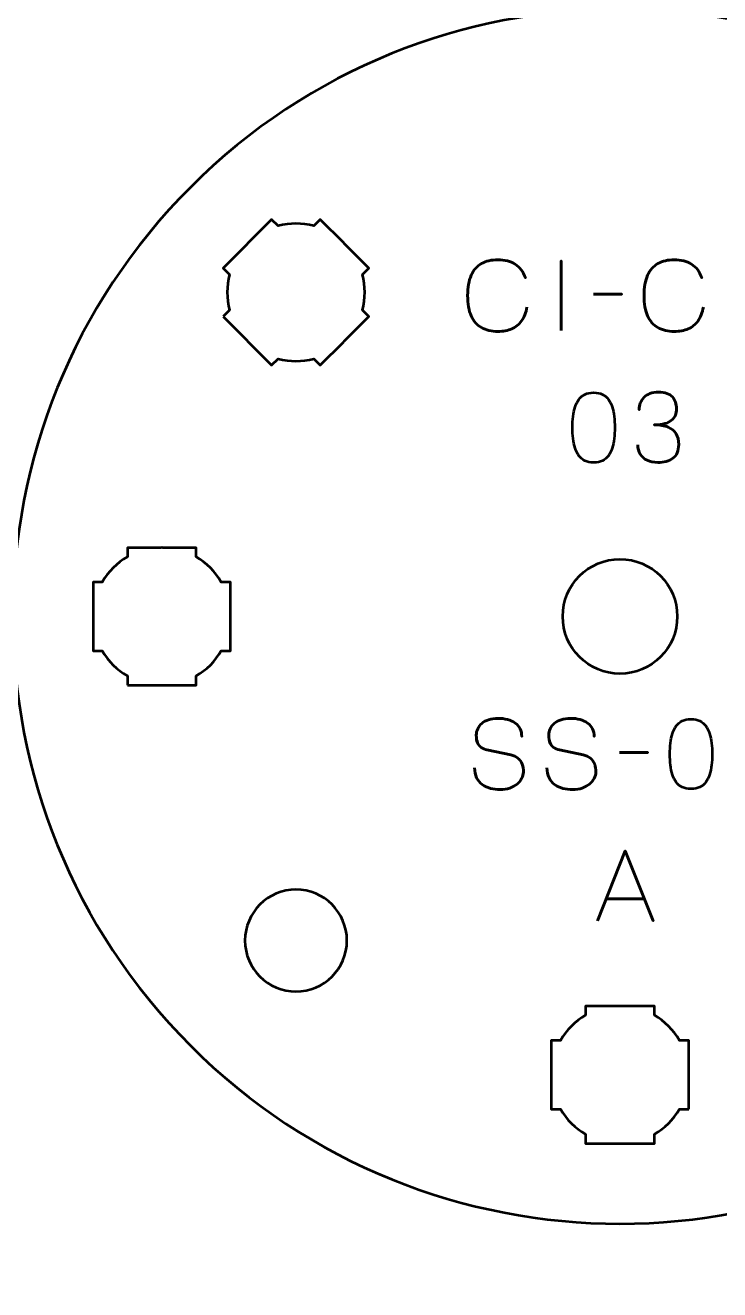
# Model space of a CAD drawing. Header units: centimetres. Extents: x -21 to 0, y -29.7 to 0.
# Drawn here: x -11.4 to -8.36, y -17.39 to -11.87 of the extents above; entities that cross this region are included whole.
import ezdxf

# ---------------------------------------------------------------- set-up
doc = ezdxf.new("R2010")
doc.units = ezdxf.units.CM
doc.header["$MEASUREMENT"] = 0
doc.layers.add('Layer 1', color=7, linetype='Continuous')

msp = doc.modelspace()

# ---------------------------------------------------------------- linework, layer by layer
at = {"layer": 'Layer 1', "lineweight": 53}
msp.add_ellipse((-8.80002, -14.44991), major_axis=(0, 0.25), ratio=1, dxfattribs=at)
at = {"layer": 'Layer 1', "color": 1, "lineweight": 53}
msp.add_open_spline([(-21.00003, -29.19995), (-21.00003, -29.19995), (-21.00003, -2.29992), (-21.00003, -2.29992), (-21.00003, -2.29992), (-21.00003, -2.21709), (-20.93286, -2.14992), (-20.85003, -2.14992), (-20.85003, -2.14992), (-20.7672, -2.14992), (-20.70003, -2.08275), (-20.70003, -1.99992), (-20.70003, -1.99992), (-20.70003, -1.91709), (-20.7672, -1.84992), (-20.85003, -1.84992), (-20.85003, -1.84992), (-20.93286, -1.84992), (-21.00003, -1.78275), (-21.00003, -1.69992), (-21.00003, -1.69992), (-21.00003, -1.61709), (-20.93286, -1.54992), (-20.85003, -1.54992), (-20.85003, -1.54992), (-20.7672, -1.54992), (-20.70003, -1.48275), (-20.70003, -1.39992), (-20.70003, -1.39992), (-20.70003, -1.31709), (-20.7672, -1.24992), (-20.85003, -1.24992), (-20.85003, -1.24992), (-20.93286, -1.24992), (-21.00003, -1.18275), (-21.00003, -1.09992), (-21.00003, -1.09992), (-21.00003, -1.09992), (-21.00003, -0.49992), (-21.00003, -0.49992), (-21.00003, -0.49992), (-21.00003, -0.22295), (-20.77694, 0.00004), (-20.49994, 0.00004), (-20.49994, 0.00004), (-20.49994, 0.00004), (-0.50008, 0.00004), (-0.50008, 0.00004), (-0.50008, 0.00004), (-0.22294, 0.00004), (0.00002, -0.22295), (0.00002, -0.49992), (0.00002, -0.49992), (0.00002, -0.49992), (0.00002, -29.19995), (0.00002, -29.19995), (0.00002, -29.19995), (0.00002, -29.47695), (-0.22294, -29.70004), (-0.50008, -29.70004), (-0.50008, -29.70004), (-0.50008, -29.70004), (-20.49994, -29.70004), (-20.49994, -29.70004), (-20.49994, -29.70004), (-20.77694, -29.70004), (-21.00003, -29.47695), (-21.00003, -29.19995)], degree=3, knots=[0, 0, 0, 0, 0.0588235, 0.0588235, 0.0588235, 0.0588235, 0.1176471, 0.1176471, 0.1176471, 0.1176471, 0.1764706, 0.1764706, 0.1764706, 0.1764706, 0.2352941, 0.2352941, 0.2352941, 0.2352941, 0.2941176, 0.2941176, 0.2941176, 0.2941176, 0.3529412, 0.3529412, 0.3529412, 0.3529412, 0.4117647, 0.4117647, 0.4117647, 0.4117647, 0.4705882, 0.4705882, 0.4705882, 0.4705882, 0.5294118, 0.5294118, 0.5294118, 0.5294118, 0.5882353, 0.5882353, 0.5882353, 0.5882353, 0.6470588, 0.6470588, 0.6470588, 0.6470588, 0.7058824, 0.7058824, 0.7058824, 0.7058824, 0.7647059, 0.7647059, 0.7647059, 0.7647059, 0.8235294, 0.8235294, 0.8235294, 0.8235294, 0.8823529, 0.8823529, 0.8823529, 0.8823529, 0.9411765, 0.9411765, 0.9411765, 0.9411765, 1, 1, 1, 1], dxfattribs=at)
at = {"layer": 'Layer 1', "color": 3, "lineweight": 53}
msp.add_open_spline([(-10.67383, -12.57613), (-9.63913, -11.54143), (-7.9609, -11.54143), (-6.92617, -12.57616), (-6.92617, -12.57616), (-5.89147, -13.61086), (-5.89147, -15.2891), (-6.92617, -16.3238), (-6.92617, -16.3238), (-7.9609, -17.35853), (-9.63913, -17.35853), (-10.67383, -16.32383), (-10.67383, -16.32383), (-11.70856, -15.2891), (-11.70856, -13.61086), (-10.67383, -12.57613)], degree=3, knots=[0, 0, 0, 0, 0.25, 0.25, 0.25, 0.25, 0.5, 0.5, 0.5, 0.5, 0.75, 0.75, 0.75, 0.75, 1, 1, 1, 1], dxfattribs=at)
at = {"layer": 'Layer 1', "lineweight": 53}
for points, knots in [([(-10.53247, -13.14179), (-10.53247, -13.14179), (-10.50404, -13.11337), (-10.50404, -13.11337), (-10.50404, -13.11337), (-10.51761, -13.06256), (-10.51759, -13.0089), (-10.50403, -12.9581), (-10.50403, -12.9581), (-10.50403, -12.9581), (-10.53247, -12.92966), (-10.53247, -12.92966), (-10.53247, -12.92966), (-10.53247, -12.92966), (-10.32034, -12.71753), (-10.32034, -12.71753), (-10.32034, -12.71753), (-10.32034, -12.71753), (-10.29192, -12.74595), (-10.29192, -12.74595), (-10.29192, -12.74595), (-10.24111, -12.73237), (-10.18741, -12.73234), (-10.13657, -12.7459), (-10.13657, -12.7459), (-10.13657, -12.7459), (-10.10821, -12.71753), (-10.10821, -12.71753), (-10.10821, -12.71753), (-10.10821, -12.71753), (-10.00538, -12.82036), (-10.00538, -12.82036), (-10.00538, -12.82036), (-10.00538, -12.82036), (-10.00205, -12.8236), (-10.00205, -12.8236), (-10.00205, -12.8236), (-10.00205, -12.8236), (-9.99881, -12.82693), (-9.99881, -12.82693), (-9.99881, -12.82693), (-9.99881, -12.82693), (-9.89607, -12.92966), (-9.89607, -12.92966), (-9.89607, -12.92966), (-9.89607, -12.92966), (-9.92441, -12.958), (-9.92441, -12.958), (-9.92441, -12.958), (-9.91082, -13.00885), (-9.91081, -13.0626), (-9.9244, -13.11347), (-9.9244, -13.11347), (-9.9244, -13.11347), (-9.89607, -13.14179), (-9.89607, -13.14179), (-9.89607, -13.14179), (-9.89607, -13.14179), (-9.99739, -13.24311), (-9.99739, -13.24311), (-9.99739, -13.24311), (-9.99739, -13.24311), (-10.00205, -13.24788), (-10.00205, -13.24788), (-10.00205, -13.24788), (-10.00205, -13.24788), (-10.00683, -13.25255), (-10.00683, -13.25255), (-10.00683, -13.25255), (-10.00683, -13.25255), (-10.10821, -13.35393), (-10.10821, -13.35393), (-10.10821, -13.35393), (-10.10821, -13.35393), (-10.13656, -13.32557), (-10.13656, -13.32557), (-10.13656, -13.32557), (-10.1874, -13.33913), (-10.24112, -13.33913), (-10.29195, -13.32554), (-10.29195, -13.32554), (-10.29195, -13.32554), (-10.32034, -13.35393), (-10.32034, -13.35393), (-10.32034, -13.35393), (-10.32034, -13.35393), (-10.53247, -13.14179), (-10.53247, -13.14179)], [0, 0, 0, 0, 0.0454545, 0.0454545, 0.0454545, 0.0454545, 0.0909091, 0.0909091, 0.0909091, 0.0909091, 0.1363636, 0.1363636, 0.1363636, 0.1363636, 0.1818182, 0.1818182, 0.1818182, 0.1818182, 0.2272727, 0.2272727, 0.2272727, 0.2272727, 0.2727273, 0.2727273, 0.2727273, 0.2727273, 0.3181818, 0.3181818, 0.3181818, 0.3181818, 0.3636364, 0.3636364, 0.3636364, 0.3636364, 0.4090909, 0.4090909, 0.4090909, 0.4090909, 0.4545455, 0.4545455, 0.4545455, 0.4545455, 0.5, 0.5, 0.5, 0.5, 0.5454545, 0.5454545, 0.5454545, 0.5454545, 0.5909091, 0.5909091, 0.5909091, 0.5909091, 0.6363636, 0.6363636, 0.6363636, 0.6363636, 0.6818182, 0.6818182, 0.6818182, 0.6818182, 0.7272727, 0.7272727, 0.7272727, 0.7272727, 0.7727273, 0.7727273, 0.7727273, 0.7727273, 0.8181818, 0.8181818, 0.8181818, 0.8181818, 0.8636364, 0.8636364, 0.8636364, 0.8636364, 0.9090909, 0.9090909, 0.9090909, 0.9090909, 0.9545455, 0.9545455, 0.9545455, 0.9545455, 1, 1, 1, 1]), ([(-10.95006, -14.74994), (-10.95006, -14.74994), (-10.95006, -14.70974), (-10.95006, -14.70974), (-10.95006, -14.70974), (-10.99558, -14.68341), (-11.03351, -14.64545), (-11.05984, -14.59994), (-11.05984, -14.59994), (-11.05984, -14.59994), (-11.10006, -14.59994), (-11.10006, -14.59994), (-11.10006, -14.59994), (-11.10006, -14.59994), (-11.10006, -14.29994), (-11.10006, -14.29994), (-11.10006, -14.29994), (-11.10006, -14.29994), (-11.05987, -14.29994), (-11.05987, -14.29994), (-11.05987, -14.29994), (-11.03354, -14.25441), (-10.99559, -14.21642), (-10.95006, -14.19006), (-10.95006, -14.19006), (-10.95006, -14.19006), (-10.95006, -14.14994), (-10.95006, -14.14994), (-10.95006, -14.14994), (-10.95006, -14.14994), (-10.80464, -14.14994), (-10.80464, -14.14994), (-10.80464, -14.14994), (-10.80464, -14.14994), (-10.79999, -14.14988), (-10.79999, -14.14988), (-10.79999, -14.14988), (-10.79999, -14.14988), (-10.79535, -14.14994), (-10.79535, -14.14994), (-10.79535, -14.14994), (-10.79535, -14.14994), (-10.65006, -14.14994), (-10.65006, -14.14994), (-10.65006, -14.14994), (-10.65006, -14.14994), (-10.65006, -14.19001), (-10.65006, -14.19001), (-10.65006, -14.19001), (-10.60449, -14.21636), (-10.56648, -14.25436), (-10.54012, -14.29994), (-10.54012, -14.29994), (-10.54012, -14.29994), (-10.50006, -14.29994), (-10.50006, -14.29994), (-10.50006, -14.29994), (-10.50006, -14.29994), (-10.50006, -14.44322), (-10.50006, -14.44322), (-10.50006, -14.44322), (-10.50006, -14.44322), (-10.49998, -14.44989), (-10.49998, -14.44989), (-10.49998, -14.44989), (-10.49998, -14.44989), (-10.50006, -14.45657), (-10.50006, -14.45657), (-10.50006, -14.45657), (-10.50006, -14.45657), (-10.50006, -14.59994), (-10.50006, -14.59994), (-10.50006, -14.59994), (-10.50006, -14.59994), (-10.54016, -14.59994), (-10.54016, -14.59994), (-10.54016, -14.59994), (-10.56652, -14.64548), (-10.60451, -14.68346), (-10.65006, -14.70979), (-10.65006, -14.70979), (-10.65006, -14.70979), (-10.65006, -14.74994), (-10.65006, -14.74994), (-10.65006, -14.74994), (-10.65006, -14.74994), (-10.95006, -14.74994), (-10.95006, -14.74994)], [0, 0, 0, 0, 0.0454545, 0.0454545, 0.0454545, 0.0454545, 0.0909091, 0.0909091, 0.0909091, 0.0909091, 0.1363636, 0.1363636, 0.1363636, 0.1363636, 0.1818182, 0.1818182, 0.1818182, 0.1818182, 0.2272727, 0.2272727, 0.2272727, 0.2272727, 0.2727273, 0.2727273, 0.2727273, 0.2727273, 0.3181818, 0.3181818, 0.3181818, 0.3181818, 0.3636364, 0.3636364, 0.3636364, 0.3636364, 0.4090909, 0.4090909, 0.4090909, 0.4090909, 0.4545455, 0.4545455, 0.4545455, 0.4545455, 0.5, 0.5, 0.5, 0.5, 0.5454545, 0.5454545, 0.5454545, 0.5454545, 0.5909091, 0.5909091, 0.5909091, 0.5909091, 0.6363636, 0.6363636, 0.6363636, 0.6363636, 0.6818182, 0.6818182, 0.6818182, 0.6818182, 0.7272727, 0.7272727, 0.7272727, 0.7272727, 0.7727273, 0.7727273, 0.7727273, 0.7727273, 0.8181818, 0.8181818, 0.8181818, 0.8181818, 0.8636364, 0.8636364, 0.8636364, 0.8636364, 0.9090909, 0.9090909, 0.9090909, 0.9090909, 0.9545455, 0.9545455, 0.9545455, 0.9545455, 1, 1, 1, 1]), ([(-10.21425, -15.64167), (-10.09138, -15.64167), (-9.99175, -15.74131), (-9.99175, -15.86418), (-9.99175, -15.86418), (-9.99175, -15.98704), (-10.09138, -16.08668), (-10.21425, -16.08668), (-10.21425, -16.08668), (-10.33711, -16.08668), (-10.43675, -15.98704), (-10.43675, -15.86418), (-10.43675, -15.86418), (-10.43675, -15.74131), (-10.33711, -15.64167), (-10.21425, -15.64167)], [0, 0, 0, 0, 0.25, 0.25, 0.25, 0.25, 0.5, 0.5, 0.5, 0.5, 0.75, 0.75, 0.75, 0.75, 1, 1, 1, 1]), ([(-8.49999, -16.59996), (-8.49999, -16.59996), (-8.54019, -16.59996), (-8.54019, -16.59996), (-8.54019, -16.59996), (-8.56652, -16.64548), (-8.60448, -16.68341), (-8.64999, -16.70974), (-8.64999, -16.70974), (-8.64999, -16.70974), (-8.64999, -16.74996), (-8.64999, -16.74996), (-8.64999, -16.74996), (-8.64999, -16.74996), (-8.94999, -16.74996), (-8.94999, -16.74996), (-8.94999, -16.74996), (-8.94999, -16.74996), (-8.94999, -16.70977), (-8.94999, -16.70977), (-8.94999, -16.70977), (-8.99552, -16.68344), (-9.03351, -16.64549), (-9.05987, -16.59996), (-9.05987, -16.59996), (-9.05987, -16.59996), (-9.09999, -16.59996), (-9.09999, -16.59996), (-9.09999, -16.59996), (-9.09999, -16.59996), (-9.09999, -16.45454), (-9.09999, -16.45454), (-9.09999, -16.45454), (-9.09999, -16.45454), (-9.10005, -16.44989), (-9.10005, -16.44989), (-9.10005, -16.44989), (-9.10005, -16.44989), (-9.09999, -16.44525), (-9.09999, -16.44525), (-9.09999, -16.44525), (-9.09999, -16.44525), (-9.09999, -16.29996), (-9.09999, -16.29996), (-9.09999, -16.29996), (-9.09999, -16.29996), (-9.05992, -16.29996), (-9.05992, -16.29996), (-9.05992, -16.29996), (-9.03357, -16.25439), (-8.99557, -16.21638), (-8.94999, -16.19002), (-8.94999, -16.19002), (-8.94999, -16.19002), (-8.94999, -16.14996), (-8.94999, -16.14996), (-8.94999, -16.14996), (-8.94999, -16.14996), (-8.80671, -16.14996), (-8.80671, -16.14996), (-8.80671, -16.14996), (-8.80671, -16.14996), (-8.80004, -16.14988), (-8.80004, -16.14988), (-8.80004, -16.14988), (-8.80004, -16.14988), (-8.79336, -16.14996), (-8.79336, -16.14996), (-8.79336, -16.14996), (-8.79336, -16.14996), (-8.64999, -16.14996), (-8.64999, -16.14996), (-8.64999, -16.14996), (-8.64999, -16.14996), (-8.64999, -16.19006), (-8.64999, -16.19006), (-8.64999, -16.19006), (-8.60445, -16.21642), (-8.56647, -16.25441), (-8.54014, -16.29996), (-8.54014, -16.29996), (-8.54014, -16.29996), (-8.49999, -16.29996), (-8.49999, -16.29996), (-8.49999, -16.29996), (-8.49999, -16.29996), (-8.49999, -16.59996), (-8.49999, -16.59996)], [0, 0, 0, 0, 0.0454545, 0.0454545, 0.0454545, 0.0454545, 0.0909091, 0.0909091, 0.0909091, 0.0909091, 0.1363636, 0.1363636, 0.1363636, 0.1363636, 0.1818182, 0.1818182, 0.1818182, 0.1818182, 0.2272727, 0.2272727, 0.2272727, 0.2272727, 0.2727273, 0.2727273, 0.2727273, 0.2727273, 0.3181818, 0.3181818, 0.3181818, 0.3181818, 0.3636364, 0.3636364, 0.3636364, 0.3636364, 0.4090909, 0.4090909, 0.4090909, 0.4090909, 0.4545455, 0.4545455, 0.4545455, 0.4545455, 0.5, 0.5, 0.5, 0.5, 0.5454545, 0.5454545, 0.5454545, 0.5454545, 0.5909091, 0.5909091, 0.5909091, 0.5909091, 0.6363636, 0.6363636, 0.6363636, 0.6363636, 0.6818182, 0.6818182, 0.6818182, 0.6818182, 0.7272727, 0.7272727, 0.7272727, 0.7272727, 0.7727273, 0.7727273, 0.7727273, 0.7727273, 0.8181818, 0.8181818, 0.8181818, 0.8181818, 0.8636364, 0.8636364, 0.8636364, 0.8636364, 0.9090909, 0.9090909, 0.9090909, 0.9090909, 0.9545455, 0.9545455, 0.9545455, 0.9545455, 1, 1, 1, 1])]:
    msp.add_open_spline(points, degree=3, knots=knots, dxfattribs=at)
at = {"layer": 'Layer 1', "color": 5, "lineweight": 53}
for points, knots in [([(-9.20603, -13.10037), (-9.21055, -13.12457), (-9.21845, -13.14454), (-9.22953, -13.1602), (-9.22953, -13.1602), (-9.24067, -13.1758), (-9.25493, -13.18737), (-9.27228, -13.19492), (-9.27228, -13.19492), (-9.28957, -13.20247), (-9.30989, -13.20628), (-9.33303, -13.20621), (-9.33303, -13.20621), (-9.36118, -13.20628), (-9.3851, -13.20084), (-9.40472, -13.18977), (-9.40472, -13.18977), (-9.42433, -13.17876), (-9.43929, -13.16176), (-9.44959, -13.13869), (-9.44959, -13.13869), (-9.45989, -13.11561), (-9.46504, -13.08605), (-9.46511, -13.05), (-9.46511, -13.05), (-9.46504, -13.01409), (-9.45989, -12.98459), (-9.44959, -12.96152), (-9.44959, -12.96152), (-9.43929, -12.93845), (-9.42433, -12.92138), (-9.40472, -12.9103), (-9.40472, -12.9103), (-9.3851, -12.89922), (-9.36118, -12.89372), (-9.33303, -12.89379), (-9.33303, -12.89379), (-9.3029, -12.89372), (-9.27765, -12.90014), (-9.25733, -12.91305), (-9.25733, -12.91305), (-9.23708, -12.92596), (-9.22219, -12.94593), (-9.21281, -12.97295), (-9.21281, -12.97295), (-9.22219, -12.94593), (-9.23708, -12.92596), (-9.25733, -12.91305), (-9.25733, -12.91305), (-9.27765, -12.90014), (-9.3029, -12.89372), (-9.33303, -12.89379), (-9.33303, -12.89379), (-9.36118, -12.89372), (-9.3851, -12.89922), (-9.40472, -12.9103), (-9.40472, -12.9103), (-9.42433, -12.92138), (-9.43929, -12.93845), (-9.44959, -12.96152), (-9.44959, -12.96152), (-9.45989, -12.98459), (-9.46504, -13.01409), (-9.46511, -13.05), (-9.46511, -13.05), (-9.46504, -13.08605), (-9.45989, -13.11561), (-9.44959, -13.13869), (-9.44959, -13.13869), (-9.43929, -13.16176), (-9.42433, -13.17876), (-9.40472, -13.18977), (-9.40472, -13.18977), (-9.3851, -13.20084), (-9.36118, -13.20628), (-9.33303, -13.20621), (-9.33303, -13.20621), (-9.30989, -13.20628), (-9.28957, -13.20247), (-9.27228, -13.19492), (-9.27228, -13.19492), (-9.25493, -13.18737), (-9.24067, -13.1758), (-9.22953, -13.1602), (-9.22953, -13.1602), (-9.21845, -13.14454), (-9.21055, -13.12457), (-9.20603, -13.10037)], [0, 0, 0, 0, 0.0454545, 0.0454545, 0.0454545, 0.0454545, 0.0909091, 0.0909091, 0.0909091, 0.0909091, 0.1363636, 0.1363636, 0.1363636, 0.1363636, 0.1818182, 0.1818182, 0.1818182, 0.1818182, 0.2272727, 0.2272727, 0.2272727, 0.2272727, 0.2727273, 0.2727273, 0.2727273, 0.2727273, 0.3181818, 0.3181818, 0.3181818, 0.3181818, 0.3636364, 0.3636364, 0.3636364, 0.3636364, 0.4090909, 0.4090909, 0.4090909, 0.4090909, 0.4545455, 0.4545455, 0.4545455, 0.4545455, 0.5, 0.5, 0.5, 0.5, 0.5454545, 0.5454545, 0.5454545, 0.5454545, 0.5909091, 0.5909091, 0.5909091, 0.5909091, 0.6363636, 0.6363636, 0.6363636, 0.6363636, 0.6818182, 0.6818182, 0.6818182, 0.6818182, 0.7272727, 0.7272727, 0.7272727, 0.7272727, 0.7727273, 0.7727273, 0.7727273, 0.7727273, 0.8181818, 0.8181818, 0.8181818, 0.8181818, 0.8636364, 0.8636364, 0.8636364, 0.8636364, 0.9090909, 0.9090909, 0.9090909, 0.9090909, 0.9545455, 0.9545455, 0.9545455, 0.9545455, 1, 1, 1, 1]), ([(-9.05617, -13.20282), (-9.05617, -13.20282), (-9.05617, -12.8976), (-9.05617, -12.8976), (-9.05617, -12.8976), (-9.05617, -12.8976), (-9.05617, -13.20282), (-9.05617, -13.20282)], [0, 0, 0, 0, 0.5, 0.5, 0.5, 0.5, 1, 1, 1, 1]), ([(-8.43599, -13.10037), (-8.44051, -13.12457), (-8.44841, -13.14454), (-8.45949, -13.1602), (-8.45949, -13.1602), (-8.47063, -13.1758), (-8.48489, -13.18737), (-8.50224, -13.19492), (-8.50224, -13.19492), (-8.51953, -13.20247), (-8.53985, -13.20628), (-8.56299, -13.20621), (-8.56299, -13.20621), (-8.59114, -13.20628), (-8.61506, -13.20084), (-8.63468, -13.18977), (-8.63468, -13.18977), (-8.65429, -13.17876), (-8.66925, -13.16176), (-8.67955, -13.13869), (-8.67955, -13.13869), (-8.68985, -13.11561), (-8.695, -13.08605), (-8.69507, -13.05), (-8.69507, -13.05), (-8.695, -13.01409), (-8.68985, -12.98459), (-8.67955, -12.96152), (-8.67955, -12.96152), (-8.66925, -12.93845), (-8.65429, -12.92138), (-8.63468, -12.9103), (-8.63468, -12.9103), (-8.61506, -12.89922), (-8.59114, -12.89372), (-8.56299, -12.89379), (-8.56299, -12.89379), (-8.53286, -12.89372), (-8.50761, -12.90014), (-8.48729, -12.91305), (-8.48729, -12.91305), (-8.46704, -12.92596), (-8.45215, -12.94593), (-8.44277, -12.97295), (-8.44277, -12.97295), (-8.45215, -12.94593), (-8.46704, -12.92596), (-8.48729, -12.91305), (-8.48729, -12.91305), (-8.50761, -12.90014), (-8.53286, -12.89372), (-8.56299, -12.89379), (-8.56299, -12.89379), (-8.59114, -12.89372), (-8.61506, -12.89922), (-8.63468, -12.9103), (-8.63468, -12.9103), (-8.65429, -12.92138), (-8.66925, -12.93845), (-8.67955, -12.96152), (-8.67955, -12.96152), (-8.68985, -12.98459), (-8.695, -13.01409), (-8.69507, -13.05), (-8.69507, -13.05), (-8.695, -13.08605), (-8.68985, -13.11561), (-8.67955, -13.13869), (-8.67955, -13.13869), (-8.66925, -13.16176), (-8.65429, -13.17876), (-8.63468, -13.18977), (-8.63468, -13.18977), (-8.61506, -13.20084), (-8.59114, -13.20628), (-8.56299, -13.20621), (-8.56299, -13.20621), (-8.53985, -13.20628), (-8.51953, -13.20247), (-8.50224, -13.19492), (-8.50224, -13.19492), (-8.48489, -13.18737), (-8.47063, -13.1758), (-8.45949, -13.1602), (-8.45949, -13.1602), (-8.44841, -13.14454), (-8.44051, -13.12457), (-8.43599, -13.10037)], [0, 0, 0, 0, 0.0454545, 0.0454545, 0.0454545, 0.0454545, 0.0909091, 0.0909091, 0.0909091, 0.0909091, 0.1363636, 0.1363636, 0.1363636, 0.1363636, 0.1818182, 0.1818182, 0.1818182, 0.1818182, 0.2272727, 0.2272727, 0.2272727, 0.2272727, 0.2727273, 0.2727273, 0.2727273, 0.2727273, 0.3181818, 0.3181818, 0.3181818, 0.3181818, 0.3636364, 0.3636364, 0.3636364, 0.3636364, 0.4090909, 0.4090909, 0.4090909, 0.4090909, 0.4545455, 0.4545455, 0.4545455, 0.4545455, 0.5, 0.5, 0.5, 0.5, 0.5454545, 0.5454545, 0.5454545, 0.5454545, 0.5909091, 0.5909091, 0.5909091, 0.5909091, 0.6363636, 0.6363636, 0.6363636, 0.6363636, 0.6818182, 0.6818182, 0.6818182, 0.6818182, 0.7272727, 0.7272727, 0.7272727, 0.7272727, 0.7727273, 0.7727273, 0.7727273, 0.7727273, 0.8181818, 0.8181818, 0.8181818, 0.8181818, 0.8636364, 0.8636364, 0.8636364, 0.8636364, 0.9090909, 0.9090909, 0.9090909, 0.9090909, 0.9545455, 0.9545455, 0.9545455, 0.9545455, 1, 1, 1, 1]), ([(-8.9152, -13.04322), (-8.9152, -13.04322), (-8.79201, -13.04322), (-8.79201, -13.04322), (-8.79201, -13.04322), (-8.79201, -13.04322), (-8.9152, -13.04322), (-8.9152, -13.04322)], [0, 0, 0, 0, 0.5, 0.5, 0.5, 0.5, 1, 1, 1, 1]), ([(-8.91499, -13.77813), (-8.90018, -13.77806), (-8.88741, -13.77545), (-8.87675, -13.77037), (-8.87675, -13.77037), (-8.86617, -13.76529), (-8.85735, -13.75802), (-8.8503, -13.74878), (-8.8503, -13.74878), (-8.84331, -13.73947), (-8.83781, -13.72846), (-8.83372, -13.71576), (-8.83372, -13.71576), (-8.82969, -13.70306), (-8.8268, -13.68916), (-8.82518, -13.67392), (-8.82518, -13.67392), (-8.82348, -13.65868), (-8.82264, -13.64266), (-8.82271, -13.62573), (-8.82271, -13.62573), (-8.82264, -13.60887), (-8.82348, -13.59285), (-8.82518, -13.57768), (-8.82518, -13.57768), (-8.8268, -13.56251), (-8.82969, -13.54854), (-8.83372, -13.53584), (-8.83372, -13.53584), (-8.83781, -13.52321), (-8.84331, -13.51221), (-8.8503, -13.50282), (-8.8503, -13.50282), (-8.85735, -13.49351), (-8.86617, -13.48624), (-8.87675, -13.48116), (-8.87675, -13.48116), (-8.88741, -13.47601), (-8.90018, -13.4734), (-8.91499, -13.47333), (-8.91499, -13.47333), (-8.92981, -13.4734), (-8.94258, -13.47601), (-8.95324, -13.48116), (-8.95324, -13.48116), (-8.96382, -13.48624), (-8.97264, -13.49351), (-8.97969, -13.50282), (-8.97969, -13.50282), (-8.98668, -13.51221), (-8.99218, -13.52321), (-8.99627, -13.53584), (-8.99627, -13.53584), (-9.0003, -13.54854), (-9.00319, -13.56251), (-9.00481, -13.57768), (-9.00481, -13.57768), (-9.0065, -13.59285), (-9.00735, -13.60887), (-9.00728, -13.62573), (-9.00728, -13.62573), (-9.00735, -13.64266), (-9.0065, -13.65868), (-9.00481, -13.67392), (-9.00481, -13.67392), (-9.00319, -13.68916), (-9.0003, -13.70306), (-8.99627, -13.71576), (-8.99627, -13.71576), (-8.99218, -13.72846), (-8.98668, -13.73947), (-8.97969, -13.74878), (-8.97969, -13.74878), (-8.97264, -13.75802), (-8.96382, -13.76529), (-8.95324, -13.77037), (-8.95324, -13.77037), (-8.94258, -13.77545), (-8.92981, -13.77806), (-8.91499, -13.77813)], [0, 0, 0, 0, 0.05, 0.05, 0.05, 0.05, 0.1, 0.1, 0.1, 0.1, 0.15, 0.15, 0.15, 0.15, 0.2, 0.2, 0.2, 0.2, 0.25, 0.25, 0.25, 0.25, 0.3, 0.3, 0.3, 0.3, 0.35, 0.35, 0.35, 0.35, 0.4, 0.4, 0.4, 0.4, 0.45, 0.45, 0.45, 0.45, 0.5, 0.5, 0.5, 0.5, 0.55, 0.55, 0.55, 0.55, 0.6, 0.6, 0.6, 0.6, 0.65, 0.65, 0.65, 0.65, 0.7, 0.7, 0.7, 0.7, 0.75, 0.75, 0.75, 0.75, 0.8, 0.8, 0.8, 0.8, 0.85, 0.85, 0.85, 0.85, 0.9, 0.9, 0.9, 0.9, 0.95, 0.95, 0.95, 0.95, 1, 1, 1, 1]), ([(-8.91499, -13.77813), (-8.90018, -13.77806), (-8.88741, -13.77545), (-8.87675, -13.77037), (-8.87675, -13.77037), (-8.86617, -13.76529), (-8.85735, -13.75802), (-8.8503, -13.74878), (-8.8503, -13.74878), (-8.84331, -13.73947), (-8.83781, -13.72846), (-8.83372, -13.71576), (-8.83372, -13.71576), (-8.82969, -13.70306), (-8.8268, -13.68916), (-8.82518, -13.67392), (-8.82518, -13.67392), (-8.82348, -13.65868), (-8.82264, -13.64266), (-8.82271, -13.62573), (-8.82271, -13.62573), (-8.82264, -13.60887), (-8.82348, -13.59285), (-8.82518, -13.57768), (-8.82518, -13.57768), (-8.8268, -13.56251), (-8.82969, -13.54854), (-8.83372, -13.53584), (-8.83372, -13.53584), (-8.83781, -13.52321), (-8.84331, -13.51221), (-8.8503, -13.50282), (-8.8503, -13.50282), (-8.85735, -13.49351), (-8.86617, -13.48624), (-8.87675, -13.48116), (-8.87675, -13.48116), (-8.88741, -13.47601), (-8.90018, -13.4734), (-8.91499, -13.47333), (-8.91499, -13.47333), (-8.92981, -13.4734), (-8.94258, -13.47601), (-8.95324, -13.48116), (-8.95324, -13.48116), (-8.96382, -13.48624), (-8.97264, -13.49351), (-8.97969, -13.50282), (-8.97969, -13.50282), (-8.98668, -13.51221), (-8.99218, -13.52321), (-8.99627, -13.53584), (-8.99627, -13.53584), (-9.0003, -13.54854), (-9.00319, -13.56251), (-9.00481, -13.57768), (-9.00481, -13.57768), (-9.0065, -13.59285), (-9.00735, -13.60887), (-9.00728, -13.62573), (-9.00728, -13.62573), (-9.00735, -13.64266), (-9.0065, -13.65868), (-9.00481, -13.67392), (-9.00481, -13.67392), (-9.00319, -13.68916), (-9.0003, -13.70306), (-8.99627, -13.71576), (-8.99627, -13.71576), (-8.99218, -13.72846), (-8.98668, -13.73947), (-8.97969, -13.74878), (-8.97969, -13.74878), (-8.97264, -13.75802), (-8.96382, -13.76529), (-8.95324, -13.77037), (-8.95324, -13.77037), (-8.94258, -13.77545), (-8.92981, -13.77806), (-8.91499, -13.77813)], [0, 0, 0, 0, 0.05, 0.05, 0.05, 0.05, 0.1, 0.1, 0.1, 0.1, 0.15, 0.15, 0.15, 0.15, 0.2, 0.2, 0.2, 0.2, 0.25, 0.25, 0.25, 0.25, 0.3, 0.3, 0.3, 0.3, 0.35, 0.35, 0.35, 0.35, 0.4, 0.4, 0.4, 0.4, 0.45, 0.45, 0.45, 0.45, 0.5, 0.5, 0.5, 0.5, 0.55, 0.55, 0.55, 0.55, 0.6, 0.6, 0.6, 0.6, 0.65, 0.65, 0.65, 0.65, 0.7, 0.7, 0.7, 0.7, 0.75, 0.75, 0.75, 0.75, 0.8, 0.8, 0.8, 0.8, 0.85, 0.85, 0.85, 0.85, 0.9, 0.9, 0.9, 0.9, 0.95, 0.95, 0.95, 0.95, 1, 1, 1, 1]), ([(-8.72238, -13.70151), (-8.72231, -13.71675), (-8.71878, -13.73001), (-8.7118, -13.74151), (-8.7118, -13.74151), (-8.70481, -13.75294), (-8.69486, -13.7619), (-8.68188, -13.76832), (-8.68188, -13.76832), (-8.6689, -13.77474), (-8.65331, -13.77799), (-8.63517, -13.77813), (-8.63517, -13.77813), (-8.62156, -13.77813), (-8.60921, -13.77672), (-8.59799, -13.77376), (-8.59799, -13.77376), (-8.58684, -13.77079), (-8.57725, -13.76621), (-8.56913, -13.75993), (-8.56913, -13.75993), (-8.56102, -13.75365), (-8.55481, -13.74553), (-8.55037, -13.73566), (-8.55037, -13.73566), (-8.54599, -13.72571), (-8.54381, -13.71378), (-8.54374, -13.69981), (-8.54374, -13.69981), (-8.54366, -13.68119), (-8.54747, -13.66545), (-8.55502, -13.65268), (-8.55502, -13.65268), (-8.56257, -13.63991), (-8.57429, -13.63032), (-8.59002, -13.62376), (-8.59002, -13.62376), (-8.60575, -13.61719), (-8.62593, -13.61388), (-8.65041, -13.61388), (-8.65041, -13.61388), (-8.63214, -13.61395), (-8.61683, -13.61226), (-8.60434, -13.6088), (-8.60434, -13.6088), (-8.59192, -13.60534), (-8.58198, -13.60047), (-8.5745, -13.59412), (-8.5745, -13.59412), (-8.56702, -13.58784), (-8.56159, -13.58036), (-8.55834, -13.57176), (-8.55834, -13.57176), (-8.55502, -13.56322), (-8.5534, -13.55384), (-8.55347, -13.54361), (-8.55347, -13.54361), (-8.5534, -13.53337), (-8.55481, -13.52392), (-8.55763, -13.51517), (-8.55763, -13.51517), (-8.56039, -13.50642), (-8.5649, -13.49873), (-8.57104, -13.49217), (-8.57104, -13.49217), (-8.57718, -13.48561), (-8.58529, -13.48046), (-8.59524, -13.47679), (-8.59524, -13.47679), (-8.60526, -13.47312), (-8.61747, -13.47129), (-8.63179, -13.47122), (-8.63179, -13.47122), (-8.64604, -13.47129), (-8.65853, -13.4734), (-8.66911, -13.4775), (-8.66911, -13.4775), (-8.67977, -13.48159), (-8.68851, -13.48716), (-8.69557, -13.49429), (-8.69557, -13.49429), (-8.70255, -13.50141), (-8.70778, -13.50953), (-8.71123, -13.5187), (-8.71123, -13.5187), (-8.71476, -13.52787), (-8.71645, -13.53761), (-8.71645, -13.54784), (-8.71645, -13.54784), (-8.71645, -13.53761), (-8.71476, -13.52787), (-8.71123, -13.5187), (-8.71123, -13.5187), (-8.70778, -13.50953), (-8.70255, -13.50141), (-8.69557, -13.49429), (-8.69557, -13.49429), (-8.68851, -13.48716), (-8.67977, -13.48159), (-8.66911, -13.4775), (-8.66911, -13.4775), (-8.65853, -13.4734), (-8.64604, -13.47129), (-8.63179, -13.47122), (-8.63179, -13.47122), (-8.61747, -13.47129), (-8.60526, -13.47312), (-8.59524, -13.47679), (-8.59524, -13.47679), (-8.58529, -13.48046), (-8.57718, -13.48561), (-8.57104, -13.49217), (-8.57104, -13.49217), (-8.5649, -13.49873), (-8.56039, -13.50642), (-8.55763, -13.51517), (-8.55763, -13.51517), (-8.55481, -13.52392), (-8.5534, -13.53337), (-8.55347, -13.54361), (-8.55347, -13.54361), (-8.5534, -13.55384), (-8.55502, -13.56322), (-8.55834, -13.57176), (-8.55834, -13.57176), (-8.56159, -13.58036), (-8.56702, -13.58784), (-8.5745, -13.59412), (-8.5745, -13.59412), (-8.58198, -13.60047), (-8.59192, -13.60534), (-8.60434, -13.6088), (-8.60434, -13.6088), (-8.61683, -13.61226), (-8.63214, -13.61395), (-8.65041, -13.61388), (-8.65041, -13.61388), (-8.62593, -13.61388), (-8.60575, -13.61719), (-8.59002, -13.62376), (-8.59002, -13.62376), (-8.57429, -13.63032), (-8.56257, -13.63991), (-8.55502, -13.65268), (-8.55502, -13.65268), (-8.54747, -13.66545), (-8.54366, -13.68119), (-8.54374, -13.69981), (-8.54374, -13.69981), (-8.54381, -13.71378), (-8.54599, -13.72571), (-8.55037, -13.73566), (-8.55037, -13.73566), (-8.55481, -13.74553), (-8.56102, -13.75365), (-8.56913, -13.75993), (-8.56913, -13.75993), (-8.57725, -13.76621), (-8.58684, -13.77079), (-8.59799, -13.77376), (-8.59799, -13.77376), (-8.60921, -13.77672), (-8.62156, -13.77813), (-8.63517, -13.77813), (-8.63517, -13.77813), (-8.65331, -13.77799), (-8.6689, -13.77474), (-8.68188, -13.76832), (-8.68188, -13.76832), (-8.69486, -13.7619), (-8.70481, -13.75294), (-8.7118, -13.74151), (-8.7118, -13.74151), (-8.71878, -13.73001), (-8.72231, -13.71675), (-8.72238, -13.70151)], [0, 0, 0, 0, 0.0227273, 0.0227273, 0.0227273, 0.0227273, 0.0454545, 0.0454545, 0.0454545, 0.0454545, 0.0681818, 0.0681818, 0.0681818, 0.0681818, 0.0909091, 0.0909091, 0.0909091, 0.0909091, 0.1136364, 0.1136364, 0.1136364, 0.1136364, 0.1363636, 0.1363636, 0.1363636, 0.1363636, 0.1590909, 0.1590909, 0.1590909, 0.1590909, 0.1818182, 0.1818182, 0.1818182, 0.1818182, 0.2045455, 0.2045455, 0.2045455, 0.2045455, 0.2272727, 0.2272727, 0.2272727, 0.2272727, 0.25, 0.25, 0.25, 0.25, 0.2727273, 0.2727273, 0.2727273, 0.2727273, 0.2954545, 0.2954545, 0.2954545, 0.2954545, 0.3181818, 0.3181818, 0.3181818, 0.3181818, 0.3409091, 0.3409091, 0.3409091, 0.3409091, 0.3636364, 0.3636364, 0.3636364, 0.3636364, 0.3863636, 0.3863636, 0.3863636, 0.3863636, 0.4090909, 0.4090909, 0.4090909, 0.4090909, 0.4318182, 0.4318182, 0.4318182, 0.4318182, 0.4545455, 0.4545455, 0.4545455, 0.4545455, 0.4772727, 0.4772727, 0.4772727, 0.4772727, 0.5, 0.5, 0.5, 0.5, 0.5227273, 0.5227273, 0.5227273, 0.5227273, 0.5454545, 0.5454545, 0.5454545, 0.5454545, 0.5681818, 0.5681818, 0.5681818, 0.5681818, 0.5909091, 0.5909091, 0.5909091, 0.5909091, 0.6136364, 0.6136364, 0.6136364, 0.6136364, 0.6363636, 0.6363636, 0.6363636, 0.6363636, 0.6590909, 0.6590909, 0.6590909, 0.6590909, 0.6818182, 0.6818182, 0.6818182, 0.6818182, 0.7045455, 0.7045455, 0.7045455, 0.7045455, 0.7272727, 0.7272727, 0.7272727, 0.7272727, 0.75, 0.75, 0.75, 0.75, 0.7727273, 0.7727273, 0.7727273, 0.7727273, 0.7954545, 0.7954545, 0.7954545, 0.7954545, 0.8181818, 0.8181818, 0.8181818, 0.8181818, 0.8409091, 0.8409091, 0.8409091, 0.8409091, 0.8636364, 0.8636364, 0.8636364, 0.8636364, 0.8863636, 0.8863636, 0.8863636, 0.8863636, 0.9090909, 0.9090909, 0.9090909, 0.9090909, 0.9318182, 0.9318182, 0.9318182, 0.9318182, 0.9545455, 0.9545455, 0.9545455, 0.9545455, 0.9772727, 0.9772727, 0.9772727, 0.9772727, 1, 1, 1, 1]), ([(-9.43484, -15.11053), (-9.4347, -15.1274), (-9.43174, -15.14186), (-9.42581, -15.15393), (-9.42581, -15.15393), (-9.41995, -15.16592), (-9.41177, -15.17573), (-9.40147, -15.18335), (-9.40147, -15.18335), (-9.3911, -15.1909), (-9.37917, -15.19647), (-9.3657, -15.20007), (-9.3657, -15.20007), (-9.35229, -15.2036), (-9.3379, -15.20536), (-9.32266, -15.20536), (-9.32266, -15.20536), (-9.30728, -15.20529), (-9.29345, -15.20303), (-9.2811, -15.19873), (-9.2811, -15.19873), (-9.26882, -15.19442), (-9.25831, -15.18864), (-9.24949, -15.18137), (-9.24949, -15.18137), (-9.24074, -15.1741), (-9.23397, -15.16599), (-9.22917, -15.15696), (-9.22917, -15.15696), (-9.22437, -15.14793), (-9.22183, -15.13869), (-9.22148, -15.12916), (-9.22148, -15.12916), (-9.22106, -15.11667), (-9.22289, -15.10524), (-9.22691, -15.09494), (-9.22691, -15.09494), (-9.23094, -15.08464), (-9.23715, -15.07603), (-9.24554, -15.06898), (-9.24554, -15.06898), (-9.25387, -15.06192), (-9.26438, -15.05698), (-9.27694, -15.05423), (-9.27694, -15.05423), (-9.27694, -15.05423), (-9.38065, -15.03179), (-9.38065, -15.03179), (-9.38065, -15.03179), (-9.39039, -15.02975), (-9.39879, -15.02629), (-9.4057, -15.02149), (-9.4057, -15.02149), (-9.41262, -15.01663), (-9.41798, -15.00992), (-9.42165, -15.00131), (-9.42165, -15.00131), (-9.42532, -14.99278), (-9.42722, -14.98191), (-9.42722, -14.96872), (-9.42722, -14.96872), (-9.42722, -14.9587), (-9.42517, -14.94925), (-9.42101, -14.94036), (-9.42101, -14.94036), (-9.41692, -14.93147), (-9.41085, -14.92363), (-9.40288, -14.91672), (-9.40288, -14.91672), (-9.39491, -14.90988), (-9.38503, -14.90451), (-9.37332, -14.90063), (-9.37332, -14.90063), (-9.36153, -14.89668), (-9.34806, -14.89471), (-9.33282, -14.89464), (-9.33282, -14.89464), (-9.31751, -14.89464), (-9.30347, -14.8964), (-9.29063, -14.89993), (-9.29063, -14.89993), (-9.27786, -14.90346), (-9.26678, -14.90854), (-9.25747, -14.91531), (-9.25747, -14.91531), (-9.24815, -14.92208), (-9.24096, -14.93041), (-9.23602, -14.94014), (-9.23602, -14.94014), (-9.23108, -14.94995), (-9.22875, -14.96117), (-9.2291, -14.9738), (-9.2291, -14.9738), (-9.22875, -14.96117), (-9.23108, -14.94995), (-9.23602, -14.94014), (-9.23602, -14.94014), (-9.24096, -14.93041), (-9.24815, -14.92208), (-9.25747, -14.91531), (-9.25747, -14.91531), (-9.26678, -14.90854), (-9.27786, -14.90346), (-9.29063, -14.89993), (-9.29063, -14.89993), (-9.30347, -14.8964), (-9.31751, -14.89464), (-9.33282, -14.89464), (-9.33282, -14.89464), (-9.34806, -14.89471), (-9.36153, -14.89668), (-9.37332, -14.90063), (-9.37332, -14.90063), (-9.38503, -14.90451), (-9.39491, -14.90988), (-9.40288, -14.91672), (-9.40288, -14.91672), (-9.41085, -14.92363), (-9.41692, -14.93147), (-9.42101, -14.94036), (-9.42101, -14.94036), (-9.42517, -14.94925), (-9.42722, -14.9587), (-9.42722, -14.96872), (-9.42722, -14.96872), (-9.42722, -14.98191), (-9.42539, -14.99278), (-9.42186, -15.00124), (-9.42186, -15.00124), (-9.41826, -15.00978), (-9.41297, -15.01641), (-9.40605, -15.02128), (-9.40605, -15.02128), (-9.39914, -15.02608), (-9.39067, -15.02961), (-9.38065, -15.03179), (-9.38065, -15.03179), (-9.38065, -15.03179), (-9.27694, -15.05423), (-9.27694, -15.05423), (-9.27694, -15.05423), (-9.2641, -15.05698), (-9.25351, -15.06192), (-9.24519, -15.06898), (-9.24519, -15.06898), (-9.23679, -15.07603), (-9.23065, -15.08464), (-9.2267, -15.09494), (-9.2267, -15.09494), (-9.22282, -15.10524), (-9.22106, -15.11667), (-9.22148, -15.12916), (-9.22148, -15.12916), (-9.22183, -15.13869), (-9.22437, -15.14793), (-9.22917, -15.15696), (-9.22917, -15.15696), (-9.23397, -15.16599), (-9.24074, -15.1741), (-9.24949, -15.18137), (-9.24949, -15.18137), (-9.25831, -15.18864), (-9.26882, -15.19442), (-9.2811, -15.19873), (-9.2811, -15.19873), (-9.29345, -15.20303), (-9.30728, -15.20529), (-9.32266, -15.20536), (-9.32266, -15.20536), (-9.3379, -15.20536), (-9.35229, -15.2036), (-9.3657, -15.20007), (-9.3657, -15.20007), (-9.37917, -15.19647), (-9.3911, -15.1909), (-9.40147, -15.18335), (-9.40147, -15.18335), (-9.41177, -15.17573), (-9.41995, -15.16592), (-9.42581, -15.15393), (-9.42581, -15.15393), (-9.43174, -15.14186), (-9.4347, -15.1274), (-9.43484, -15.11053)], [0, 0, 0, 0, 0.0217391, 0.0217391, 0.0217391, 0.0217391, 0.0434783, 0.0434783, 0.0434783, 0.0434783, 0.0652174, 0.0652174, 0.0652174, 0.0652174, 0.0869565, 0.0869565, 0.0869565, 0.0869565, 0.1086957, 0.1086957, 0.1086957, 0.1086957, 0.1304348, 0.1304348, 0.1304348, 0.1304348, 0.1521739, 0.1521739, 0.1521739, 0.1521739, 0.173913, 0.173913, 0.173913, 0.173913, 0.1956522, 0.1956522, 0.1956522, 0.1956522, 0.2173913, 0.2173913, 0.2173913, 0.2173913, 0.2391304, 0.2391304, 0.2391304, 0.2391304, 0.2608696, 0.2608696, 0.2608696, 0.2608696, 0.2826087, 0.2826087, 0.2826087, 0.2826087, 0.3043478, 0.3043478, 0.3043478, 0.3043478, 0.326087, 0.326087, 0.326087, 0.326087, 0.3478261, 0.3478261, 0.3478261, 0.3478261, 0.3695652, 0.3695652, 0.3695652, 0.3695652, 0.3913043, 0.3913043, 0.3913043, 0.3913043, 0.4130435, 0.4130435, 0.4130435, 0.4130435, 0.4347826, 0.4347826, 0.4347826, 0.4347826, 0.4565217, 0.4565217, 0.4565217, 0.4565217, 0.4782609, 0.4782609, 0.4782609, 0.4782609, 0.5, 0.5, 0.5, 0.5, 0.5217391, 0.5217391, 0.5217391, 0.5217391, 0.5434783, 0.5434783, 0.5434783, 0.5434783, 0.5652174, 0.5652174, 0.5652174, 0.5652174, 0.5869565, 0.5869565, 0.5869565, 0.5869565, 0.6086957, 0.6086957, 0.6086957, 0.6086957, 0.6304348, 0.6304348, 0.6304348, 0.6304348, 0.6521739, 0.6521739, 0.6521739, 0.6521739, 0.673913, 0.673913, 0.673913, 0.673913, 0.6956522, 0.6956522, 0.6956522, 0.6956522, 0.7173913, 0.7173913, 0.7173913, 0.7173913, 0.7391304, 0.7391304, 0.7391304, 0.7391304, 0.7608696, 0.7608696, 0.7608696, 0.7608696, 0.7826087, 0.7826087, 0.7826087, 0.7826087, 0.8043478, 0.8043478, 0.8043478, 0.8043478, 0.826087, 0.826087, 0.826087, 0.826087, 0.8478261, 0.8478261, 0.8478261, 0.8478261, 0.8695652, 0.8695652, 0.8695652, 0.8695652, 0.8913043, 0.8913043, 0.8913043, 0.8913043, 0.9130435, 0.9130435, 0.9130435, 0.9130435, 0.9347826, 0.9347826, 0.9347826, 0.9347826, 0.9565217, 0.9565217, 0.9565217, 0.9565217, 0.9782609, 0.9782609, 0.9782609, 0.9782609, 1, 1, 1, 1]), ([(-9.11861, -15.11053), (-9.11847, -15.1274), (-9.11551, -15.14186), (-9.10958, -15.15393), (-9.10958, -15.15393), (-9.10372, -15.16592), (-9.09554, -15.17573), (-9.08524, -15.18335), (-9.08524, -15.18335), (-9.07487, -15.1909), (-9.06294, -15.19647), (-9.04947, -15.20007), (-9.04947, -15.20007), (-9.03606, -15.2036), (-9.02167, -15.20536), (-9.00643, -15.20536), (-9.00643, -15.20536), (-8.99105, -15.20529), (-8.97722, -15.20303), (-8.96487, -15.19873), (-8.96487, -15.19873), (-8.95259, -15.19442), (-8.94208, -15.18864), (-8.93326, -15.18137), (-8.93326, -15.18137), (-8.92451, -15.1741), (-8.91774, -15.16599), (-8.91294, -15.15696), (-8.91294, -15.15696), (-8.90814, -15.14793), (-8.9056, -15.13869), (-8.90525, -15.12916), (-8.90525, -15.12916), (-8.90483, -15.11667), (-8.90666, -15.10524), (-8.91068, -15.09494), (-8.91068, -15.09494), (-8.91471, -15.08464), (-8.92092, -15.07603), (-8.92931, -15.06898), (-8.92931, -15.06898), (-8.93764, -15.06192), (-8.94815, -15.05698), (-8.96071, -15.05423), (-8.96071, -15.05423), (-8.96071, -15.05423), (-9.06442, -15.03179), (-9.06442, -15.03179), (-9.06442, -15.03179), (-9.07416, -15.02975), (-9.08256, -15.02629), (-9.08947, -15.02149), (-9.08947, -15.02149), (-9.09639, -15.01663), (-9.10175, -15.00992), (-9.10542, -15.00131), (-9.10542, -15.00131), (-9.10909, -14.99278), (-9.11099, -14.98191), (-9.11099, -14.96872), (-9.11099, -14.96872), (-9.11099, -14.9587), (-9.10894, -14.94925), (-9.10478, -14.94036), (-9.10478, -14.94036), (-9.10069, -14.93147), (-9.09462, -14.92363), (-9.08665, -14.91672), (-9.08665, -14.91672), (-9.07868, -14.90988), (-9.0688, -14.90451), (-9.05709, -14.90063), (-9.05709, -14.90063), (-9.0453, -14.89668), (-9.03183, -14.89471), (-9.01659, -14.89464), (-9.01659, -14.89464), (-9.00128, -14.89464), (-8.98724, -14.8964), (-8.9744, -14.89993), (-8.9744, -14.89993), (-8.96163, -14.90346), (-8.95055, -14.90854), (-8.94124, -14.91531), (-8.94124, -14.91531), (-8.93192, -14.92208), (-8.92473, -14.93041), (-8.91979, -14.94014), (-8.91979, -14.94014), (-8.91485, -14.94995), (-8.91252, -14.96117), (-8.91287, -14.9738), (-8.91287, -14.9738), (-8.91252, -14.96117), (-8.91485, -14.94995), (-8.91979, -14.94014), (-8.91979, -14.94014), (-8.92473, -14.93041), (-8.93192, -14.92208), (-8.94124, -14.91531), (-8.94124, -14.91531), (-8.95055, -14.90854), (-8.96163, -14.90346), (-8.9744, -14.89993), (-8.9744, -14.89993), (-8.98724, -14.8964), (-9.00128, -14.89464), (-9.01659, -14.89464), (-9.01659, -14.89464), (-9.03183, -14.89471), (-9.0453, -14.89668), (-9.05709, -14.90063), (-9.05709, -14.90063), (-9.0688, -14.90451), (-9.07868, -14.90988), (-9.08665, -14.91672), (-9.08665, -14.91672), (-9.09462, -14.92363), (-9.10069, -14.93147), (-9.10478, -14.94036), (-9.10478, -14.94036), (-9.10894, -14.94925), (-9.11099, -14.9587), (-9.11099, -14.96872), (-9.11099, -14.96872), (-9.11099, -14.98191), (-9.10916, -14.99278), (-9.10563, -15.00124), (-9.10563, -15.00124), (-9.10203, -15.00978), (-9.09674, -15.01641), (-9.08982, -15.02128), (-9.08982, -15.02128), (-9.08291, -15.02608), (-9.07444, -15.02961), (-9.06442, -15.03179), (-9.06442, -15.03179), (-9.06442, -15.03179), (-8.96071, -15.05423), (-8.96071, -15.05423), (-8.96071, -15.05423), (-8.94787, -15.05698), (-8.93728, -15.06192), (-8.92896, -15.06898), (-8.92896, -15.06898), (-8.92056, -15.07603), (-8.91442, -15.08464), (-8.91047, -15.09494), (-8.91047, -15.09494), (-8.90659, -15.10524), (-8.90483, -15.11667), (-8.90525, -15.12916), (-8.90525, -15.12916), (-8.9056, -15.13869), (-8.90814, -15.14793), (-8.91294, -15.15696), (-8.91294, -15.15696), (-8.91774, -15.16599), (-8.92451, -15.1741), (-8.93326, -15.18137), (-8.93326, -15.18137), (-8.94208, -15.18864), (-8.95259, -15.19442), (-8.96487, -15.19873), (-8.96487, -15.19873), (-8.97722, -15.20303), (-8.99105, -15.20529), (-9.00643, -15.20536), (-9.00643, -15.20536), (-9.02167, -15.20536), (-9.03606, -15.2036), (-9.04947, -15.20007), (-9.04947, -15.20007), (-9.06294, -15.19647), (-9.07487, -15.1909), (-9.08524, -15.18335), (-9.08524, -15.18335), (-9.09554, -15.17573), (-9.10372, -15.16592), (-9.10958, -15.15393), (-9.10958, -15.15393), (-9.11551, -15.14186), (-9.11847, -15.1274), (-9.11861, -15.11053)], [0, 0, 0, 0, 0.0217391, 0.0217391, 0.0217391, 0.0217391, 0.0434783, 0.0434783, 0.0434783, 0.0434783, 0.0652174, 0.0652174, 0.0652174, 0.0652174, 0.0869565, 0.0869565, 0.0869565, 0.0869565, 0.1086957, 0.1086957, 0.1086957, 0.1086957, 0.1304348, 0.1304348, 0.1304348, 0.1304348, 0.1521739, 0.1521739, 0.1521739, 0.1521739, 0.173913, 0.173913, 0.173913, 0.173913, 0.1956522, 0.1956522, 0.1956522, 0.1956522, 0.2173913, 0.2173913, 0.2173913, 0.2173913, 0.2391304, 0.2391304, 0.2391304, 0.2391304, 0.2608696, 0.2608696, 0.2608696, 0.2608696, 0.2826087, 0.2826087, 0.2826087, 0.2826087, 0.3043478, 0.3043478, 0.3043478, 0.3043478, 0.326087, 0.326087, 0.326087, 0.326087, 0.3478261, 0.3478261, 0.3478261, 0.3478261, 0.3695652, 0.3695652, 0.3695652, 0.3695652, 0.3913043, 0.3913043, 0.3913043, 0.3913043, 0.4130435, 0.4130435, 0.4130435, 0.4130435, 0.4347826, 0.4347826, 0.4347826, 0.4347826, 0.4565217, 0.4565217, 0.4565217, 0.4565217, 0.4782609, 0.4782609, 0.4782609, 0.4782609, 0.5, 0.5, 0.5, 0.5, 0.5217391, 0.5217391, 0.5217391, 0.5217391, 0.5434783, 0.5434783, 0.5434783, 0.5434783, 0.5652174, 0.5652174, 0.5652174, 0.5652174, 0.5869565, 0.5869565, 0.5869565, 0.5869565, 0.6086957, 0.6086957, 0.6086957, 0.6086957, 0.6304348, 0.6304348, 0.6304348, 0.6304348, 0.6521739, 0.6521739, 0.6521739, 0.6521739, 0.673913, 0.673913, 0.673913, 0.673913, 0.6956522, 0.6956522, 0.6956522, 0.6956522, 0.7173913, 0.7173913, 0.7173913, 0.7173913, 0.7391304, 0.7391304, 0.7391304, 0.7391304, 0.7608696, 0.7608696, 0.7608696, 0.7608696, 0.7826087, 0.7826087, 0.7826087, 0.7826087, 0.8043478, 0.8043478, 0.8043478, 0.8043478, 0.826087, 0.826087, 0.826087, 0.826087, 0.8478261, 0.8478261, 0.8478261, 0.8478261, 0.8695652, 0.8695652, 0.8695652, 0.8695652, 0.8913043, 0.8913043, 0.8913043, 0.8913043, 0.9130435, 0.9130435, 0.9130435, 0.9130435, 0.9347826, 0.9347826, 0.9347826, 0.9347826, 0.9565217, 0.9565217, 0.9565217, 0.9565217, 0.9782609, 0.9782609, 0.9782609, 0.9782609, 1, 1, 1, 1]), ([(-8.48996, -15.20282), (-8.47515, -15.20275), (-8.46238, -15.20014), (-8.45172, -15.19506), (-8.45172, -15.19506), (-8.44114, -15.18998), (-8.43232, -15.18271), (-8.42527, -15.17347), (-8.42527, -15.17347), (-8.41828, -15.16416), (-8.41278, -15.15315), (-8.40869, -15.14045), (-8.40869, -15.14045), (-8.40466, -15.12775), (-8.40177, -15.11385), (-8.40015, -15.09861), (-8.40015, -15.09861), (-8.39845, -15.08337), (-8.39761, -15.06735), (-8.39768, -15.05042), (-8.39768, -15.05042), (-8.39761, -15.03356), (-8.39845, -15.01754), (-8.40015, -15.00237), (-8.40015, -15.00237), (-8.40177, -14.9872), (-8.40466, -14.97323), (-8.40869, -14.96053), (-8.40869, -14.96053), (-8.41278, -14.9479), (-8.41828, -14.9369), (-8.42527, -14.92751), (-8.42527, -14.92751), (-8.43232, -14.9182), (-8.44114, -14.91093), (-8.45172, -14.90585), (-8.45172, -14.90585), (-8.46238, -14.9007), (-8.47515, -14.89809), (-8.48996, -14.89802), (-8.48996, -14.89802), (-8.50478, -14.89809), (-8.51755, -14.9007), (-8.52821, -14.90585), (-8.52821, -14.90585), (-8.53879, -14.91093), (-8.54761, -14.9182), (-8.55466, -14.92751), (-8.55466, -14.92751), (-8.56165, -14.9369), (-8.56715, -14.9479), (-8.57124, -14.96053), (-8.57124, -14.96053), (-8.57527, -14.97323), (-8.57816, -14.9872), (-8.57978, -15.00237), (-8.57978, -15.00237), (-8.58147, -15.01754), (-8.58232, -15.03356), (-8.58225, -15.05042), (-8.58225, -15.05042), (-8.58232, -15.06735), (-8.58147, -15.08337), (-8.57978, -15.09861), (-8.57978, -15.09861), (-8.57816, -15.11385), (-8.57527, -15.12775), (-8.57124, -15.14045), (-8.57124, -15.14045), (-8.56715, -15.15315), (-8.56165, -15.16416), (-8.55466, -15.17347), (-8.55466, -15.17347), (-8.54761, -15.18271), (-8.53879, -15.18998), (-8.52821, -15.19506), (-8.52821, -15.19506), (-8.51755, -15.20014), (-8.50478, -15.20275), (-8.48996, -15.20282)], [0, 0, 0, 0, 0.05, 0.05, 0.05, 0.05, 0.1, 0.1, 0.1, 0.1, 0.15, 0.15, 0.15, 0.15, 0.2, 0.2, 0.2, 0.2, 0.25, 0.25, 0.25, 0.25, 0.3, 0.3, 0.3, 0.3, 0.35, 0.35, 0.35, 0.35, 0.4, 0.4, 0.4, 0.4, 0.45, 0.45, 0.45, 0.45, 0.5, 0.5, 0.5, 0.5, 0.55, 0.55, 0.55, 0.55, 0.6, 0.6, 0.6, 0.6, 0.65, 0.65, 0.65, 0.65, 0.7, 0.7, 0.7, 0.7, 0.75, 0.75, 0.75, 0.75, 0.8, 0.8, 0.8, 0.8, 0.85, 0.85, 0.85, 0.85, 0.9, 0.9, 0.9, 0.9, 0.95, 0.95, 0.95, 0.95, 1, 1, 1, 1]), ([(-8.48996, -15.20282), (-8.47515, -15.20275), (-8.46238, -15.20014), (-8.45172, -15.19506), (-8.45172, -15.19506), (-8.44114, -15.18998), (-8.43232, -15.18271), (-8.42527, -15.17347), (-8.42527, -15.17347), (-8.41828, -15.16416), (-8.41278, -15.15315), (-8.40869, -15.14045), (-8.40869, -15.14045), (-8.40466, -15.12775), (-8.40177, -15.11385), (-8.40015, -15.09861), (-8.40015, -15.09861), (-8.39845, -15.08337), (-8.39761, -15.06735), (-8.39768, -15.05042), (-8.39768, -15.05042), (-8.39761, -15.03356), (-8.39845, -15.01754), (-8.40015, -15.00237), (-8.40015, -15.00237), (-8.40177, -14.9872), (-8.40466, -14.97323), (-8.40869, -14.96053), (-8.40869, -14.96053), (-8.41278, -14.9479), (-8.41828, -14.9369), (-8.42527, -14.92751), (-8.42527, -14.92751), (-8.43232, -14.9182), (-8.44114, -14.91093), (-8.45172, -14.90585), (-8.45172, -14.90585), (-8.46238, -14.9007), (-8.47515, -14.89809), (-8.48996, -14.89802), (-8.48996, -14.89802), (-8.50478, -14.89809), (-8.51755, -14.9007), (-8.52821, -14.90585), (-8.52821, -14.90585), (-8.53879, -14.91093), (-8.54761, -14.9182), (-8.55466, -14.92751), (-8.55466, -14.92751), (-8.56165, -14.9369), (-8.56715, -14.9479), (-8.57124, -14.96053), (-8.57124, -14.96053), (-8.57527, -14.97323), (-8.57816, -14.9872), (-8.57978, -15.00237), (-8.57978, -15.00237), (-8.58147, -15.01754), (-8.58232, -15.03356), (-8.58225, -15.05042), (-8.58225, -15.05042), (-8.58232, -15.06735), (-8.58147, -15.08337), (-8.57978, -15.09861), (-8.57978, -15.09861), (-8.57816, -15.11385), (-8.57527, -15.12775), (-8.57124, -15.14045), (-8.57124, -15.14045), (-8.56715, -15.15315), (-8.56165, -15.16416), (-8.55466, -15.17347), (-8.55466, -15.17347), (-8.54761, -15.18271), (-8.53879, -15.18998), (-8.52821, -15.19506), (-8.52821, -15.19506), (-8.51755, -15.20014), (-8.50478, -15.20275), (-8.48996, -15.20282)], [0, 0, 0, 0, 0.05, 0.05, 0.05, 0.05, 0.1, 0.1, 0.1, 0.1, 0.15, 0.15, 0.15, 0.15, 0.2, 0.2, 0.2, 0.2, 0.25, 0.25, 0.25, 0.25, 0.3, 0.3, 0.3, 0.3, 0.35, 0.35, 0.35, 0.35, 0.4, 0.4, 0.4, 0.4, 0.45, 0.45, 0.45, 0.45, 0.5, 0.5, 0.5, 0.5, 0.55, 0.55, 0.55, 0.55, 0.6, 0.6, 0.6, 0.6, 0.65, 0.65, 0.65, 0.65, 0.7, 0.7, 0.7, 0.7, 0.75, 0.75, 0.75, 0.75, 0.8, 0.8, 0.8, 0.8, 0.85, 0.85, 0.85, 0.85, 0.9, 0.9, 0.9, 0.9, 0.95, 0.95, 0.95, 0.95, 1, 1, 1, 1]), ([(-8.80238, -15.04322), (-8.80238, -15.04322), (-8.67919, -15.04322), (-8.67919, -15.04322), (-8.67919, -15.04322), (-8.67919, -15.04322), (-8.80238, -15.04322), (-8.80238, -15.04322)], [0, 0, 0, 0, 0.5, 0.5, 0.5, 0.5, 1, 1, 1, 1]), ([(-8.89848, -15.77813), (-8.89848, -15.77813), (-8.77741, -15.47291), (-8.77741, -15.47291), (-8.77741, -15.47291), (-8.77741, -15.47291), (-8.65591, -15.77813), (-8.65591, -15.77813), (-8.65591, -15.77813), (-8.65591, -15.77813), (-8.77741, -15.47291), (-8.77741, -15.47291), (-8.77741, -15.47291), (-8.77741, -15.47291), (-8.89848, -15.77813), (-8.89848, -15.77813)], [0, 0, 0, 0, 0.25, 0.25, 0.25, 0.25, 0.5, 0.5, 0.5, 0.5, 0.75, 0.75, 0.75, 0.75, 1, 1, 1, 1]), ([(-8.86038, -15.68203), (-8.86038, -15.68203), (-8.69444, -15.68203), (-8.69444, -15.68203), (-8.69444, -15.68203), (-8.69444, -15.68203), (-8.86038, -15.68203), (-8.86038, -15.68203)], [0, 0, 0, 0, 0.5, 0.5, 0.5, 0.5, 1, 1, 1, 1])]:
    msp.add_open_spline(points, degree=3, knots=knots, dxfattribs=at)

doc.saveas('drawing.dxf')
